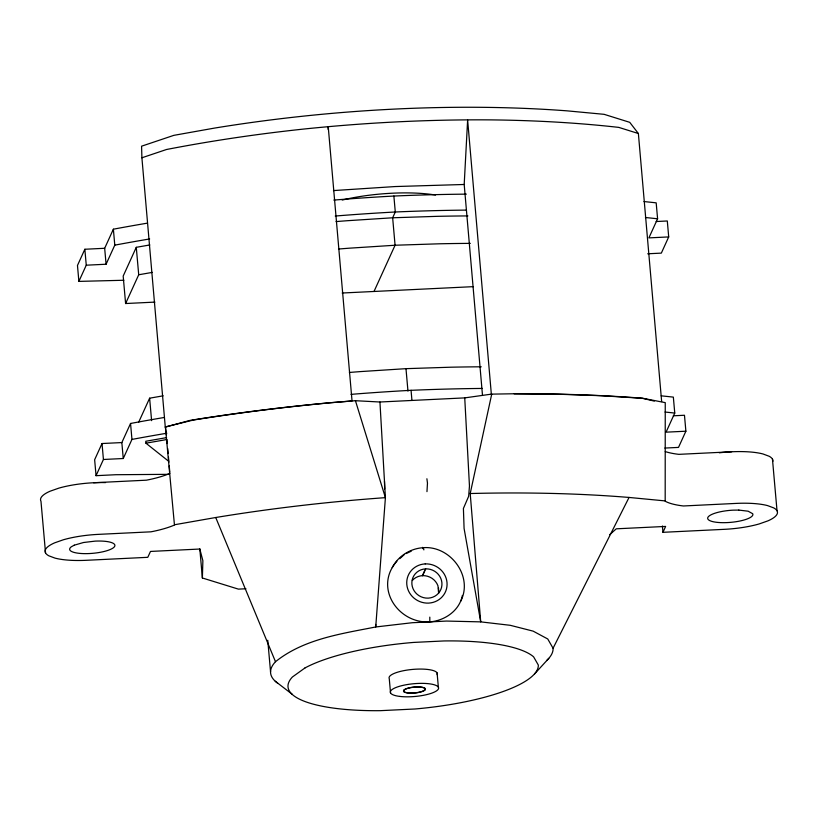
<?xml version="1.0" encoding="UTF-8"?>
<svg xmlns="http://www.w3.org/2000/svg" width="818" height="818" viewBox="0 0 818 818"><rect width="100%" height="100%" fill="white"/><g stroke="black" fill="none" stroke-linecap="round" stroke-linejoin="round"><path stroke-width="1.23" d="M375.748 624.42L375.728 626.966C341.218 633.797 303.734 639.011 275.492 661.721A141.78 37.505 -5.1 0 0 277.66 683.194M245.942 588.766L238.396 589.124L202.383 577.989L202.874 560.708L199.827 549.031L150.492 551.434L147.792 557.314L86.371 560.299A47.362 12.526 -5.1 0 1 55 558.111L48.783 555.79A47.362 12.526 -5.1 0 1 54.683 542.825L63.354 539.778A47.362 12.526 -5.1 0 1 98.18 534.379L150.952 531.823A56.554 14.959 -5.1 0 0 174.459 525.033L165.379 426.904L193.396 420.043A550.892 140.389 -5 0 1 331.944 402.62L352.037 400.953L328.233 126.8L328.1 129.326M429.818 621.077L429.808 617.12M426.894 478.755L427.477 483.121L426.965 491.638M438.632 593.377L437.957 585.8A15.235 14.53 24.5 0 0 422.579 575.657L422.456 575.657A15.235 14.53 24.5 0 0 412.313 580.453M482.477 395.104L464.195 184.479L467.63 119.99L491.352 394.307M546.639 660.555A141.78 37.505 -5.1 0 0 553.07 648.255L547.743 638.97L533.142 631.138L510.279 625.31L480.708 621.874L470.207 493.53L491.73 394.092L464.736 397.885L379.941 402.006L355.431 400.708L328.55 402.875A550.892 140.379 -5 0 0 190.062 420.38L165.287 427.108L141.903 157.782L141.575 146.187L173.805 135.359L214.582 128.078A529.44 172.762 -5.6 0 1 567.099 110.849L604.113 114.326L629.737 122.332L638.377 133.518L661.65 401.566M462.395 595.402C459.471 610.852 444.419 620.893 429.419 621.925L412.303 622.713L375.728 626.966L385.411 497.651L379.941 402.006M460.769 601.138C473.417 576.24 450.37 545.586 423.325 547.671L423.203 547.682C410.278 548.541 398.202 556.025 392.241 567.61M491.434 394.133L514.471 393.755A550.892 140.379 -5 0 1 642.6 398.233L665.249 402.64L665.187 501.209A56.554 14.959 -5.1 0 0 683.419 505.974L736.19 503.407A47.362 12.526 -5.1 0 1 767.56 505.596L773.777 507.927A47.362 12.526 -5.1 0 1 767.877 520.882L759.216 523.929A47.362 12.526 -5.1 0 1 724.38 529.328L662.958 532.313L665.627 526.424L616.281 528.817L609.717 534.655M146.995 223.212A595.903 157.629 -5.1 0 0 113.375 229.193L104.673 248.283L84.847 249.255L77.475 265.451L78.876 281.392L123.886 280.257M78.876 281.392L86.258 265.196L84.847 249.255M86.258 265.196L106.084 264.234L114.786 245.144L113.375 229.193M149.847 244.95L136.279 247.322L123.181 276.075L125.604 303.529L154.909 302.108M125.604 303.529L138.712 274.766L136.279 247.322M164.173 417.487A595.903 157.629 -5.1 0 0 130.553 423.468L121.841 442.569L102.025 443.53L94.643 459.726L96.054 475.677L115.87 474.716L168.743 474.338M96.054 475.677L103.426 459.481L102.025 443.53M138.61 422.354L149.622 398.192L163.181 395.82M103.426 459.481L123.252 458.52L131.954 439.419L130.553 423.468M374.01 291.464L395.074 245.236L392.65 217.782L395.288 211.995L393.877 196.044A595.903 157.629 -5.1 0 0 333.836 200.083M422.937 548.541L423.325 547.671L423.867 549.89M422.456 575.657L424.757 570.616M422.579 575.647L425.677 568.868A15.235 14.53 24.5 0 1 441.904 582.774A15.235 14.53 24.5 0 1 428.264 598.142L428.131 598.142A15.235 14.53 24.5 0 1 411.904 584.236A15.235 14.53 24.5 0 1 425.544 568.868L425.677 568.868M644.011 201.565A595.903 157.629 -5.1 0 1 656.179 202.844L657.59 218.795L648.889 237.885L668.705 236.923L667.304 220.983L656.148 221.525M668.705 236.923L661.333 253.12L647.703 253.784M661.179 395.84A595.903 157.629 -5.1 0 1 673.347 397.119L674.758 413.07L666.056 432.17L685.883 431.209L684.472 415.258L673.316 415.8M685.883 431.209L678.5 447.405L664.87 448.059M553.07 648.255L629.052 497.446L665.31 500.923M396.894 561.22C373.632 587.304 397.804 623.459 429.245 621.936M534.512 674.001L548.786 658.357M399.726 558.684L404.45 554.451M406.188 553.551L411.249 551.189M141.903 157.782L166.545 149.489A549.747 179.398 -5.6 0 1 304.766 128.947C366.423 122.598 428.407 119.418 490.391 119.878A549.747 179.398 -5.6 0 1 618.786 127.393L638.377 133.518M138.712 274.766L152.281 272.394M166.606 437.62L145.757 441.26L145.931 443.192L168.436 461.096M145.931 443.192L166.78 439.542M174.592 524.737L215.727 517.508A503.755 133.252 -5.1 0 1 385.411 497.651L355.431 400.708M333.458 190.584L395.125 186.555L464.195 184.479M481.25 366.801A574.768 152.036 -5.1 0 0 450.738 367.21L405.984 368.662L360.554 371.587A574.768 152.036 -5.1 0 0 349.388 372.456M429.419 621.925L446.434 621.056L480.708 621.874L464.082 528.428L463.407 508.448L468.653 496.301L469.46 485.964L464.736 397.885M342.159 293.018L473.366 286.648M93.62 482.753L146.391 480.186A56.554 14.959 -5.1 0 0 169.888 473.397M731.629 451.781L678.858 454.348A56.554 14.959 -5.1 0 1 665.259 451.567M514.174 393.806L558.49 394.225L601.302 395.718L642.304 398.284L654.298 401.106M275.247 681.23L292.2 694.257M215.727 517.508L275.492 661.721M166.483 434.869L165.379 426.904M772.468 459.195L777.028 510.821M662.396 526.015L662.958 532.313M438.479 588.111L438.734 591.025M437.098 672.958L438.366 687.263M351.004 394.368A595.903 157.629 -5.1 0 1 411.055 390.319L411.914 400.135M405.984 368.662L407.967 391.116M390.534 692.948L389.266 678.643A24.233 6.411 -5.1 0 1 413.059 669.38A24.233 6.411 -5.1 0 1 437.139 674.635M267.762 640.279L270.553 671.864M199.807 548.786L202.383 577.989M166.923 439.839L167.261 443.571M167.7 448.54L168.14 453.509M168.467 457.242L168.907 462.211M169.234 465.943L169.786 472.16M149.622 398.192L151.606 420.656M104.673 248.283L106.084 264.234M121.841 442.569L123.252 458.52M45.532 552.886L40.972 501.26A47.362 12.526 -5.1 0 1 50.123 491.199L58.784 488.152A47.362 12.526 -5.1 0 1 105.532 482.6M422.691 547.344L422.763 548.571M384.48 481.301L384.664 488.98M342.21 200.062A76.636 19.53 -5 0 1 435.544 195.052M470.207 493.53A503.755 133.252 -5.1 0 1 629.052 497.446M719.308 452.814A47.362 12.526 -5.1 0 1 763 453.97L769.217 456.291A47.362 12.526 -5.1 0 1 772.877 461.352M393.877 196.044A595.903 157.629 -5.1 0 1 466.352 194.142M114.786 245.144A595.903 157.629 -5.1 0 1 149.663 238.948M335.247 216.034A595.903 157.629 -5.1 0 1 395.288 211.995A595.903 157.629 -5.1 0 1 466.485 210.103M338.478 249.03A574.768 152.036 -5.1 0 1 349.654 248.161L395.074 245.236L439.828 243.784A574.768 152.036 -5.1 0 1 470.34 243.375M336.055 221.586A574.768 152.036 -5.1 0 1 347.221 220.717L392.65 217.782L437.405 216.33A574.768 152.036 -5.1 0 1 467.906 215.921M645.422 217.506A595.903 157.629 -5.1 0 1 657.59 218.795M131.954 439.419A595.903 157.629 -5.1 0 1 166.841 433.223M411.055 390.319A595.903 157.629 -5.1 0 1 482.242 388.438M665.044 412.037A595.903 157.629 -5.1 0 1 674.758 413.07M305.022 667.917L292.415 676.987A125.594 33.221 -5.1 0 0 380.38 710.668L414.971 708.991A125.594 33.221 -5.1 0 0 538.316 665.044L533.592 656.823A125.594 33.221 -5.1 0 0 443.847 640.954L413.611 642.427A125.594 33.221 -5.1 0 0 305.022 667.917M74.264 545.177L71.34 546.782A22.699 6.002 -5.1 0 0 85.593 553.643A22.699 6.002 -5.1 0 0 114.387 546.792A22.699 6.002 -5.1 0 0 95.113 541.127L83.508 542.508L74.264 545.177M415.82 686.926L413.07 687.161A11.104 2.935 -5.1 0 0 403.591 690.484A11.104 2.935 -5.1 0 0 410.391 693.03L415.81 692.764A11.104 2.935 -5.1 0 0 425.278 689.431A11.104 2.935 -5.1 0 0 418.479 686.895L415.82 686.926M415.83 687.069L413.08 687.304A11.104 2.935 -5.1 0 0 403.611 690.627A11.104 2.935 -5.1 0 0 410.401 693.173L415.82 692.907A11.104 2.935 -5.1 0 0 425.288 689.584A11.104 2.935 -5.1 0 0 418.499 687.038L415.83 687.069M425.237 563.909L425.104 563.909A20.399 19.458 24.5 0 0 406.802 584.481A20.399 19.458 24.5 0 0 428.571 603.111L428.704 603.101A20.399 19.458 24.5 0 0 447.006 582.528A20.399 19.458 24.5 0 0 425.237 563.899M738.828 510.084L733.112 510.156A22.699 6.002 -5.1 0 0 707.682 517.999A22.699 6.002 -5.1 0 0 731.394 522.293A22.699 6.002 -5.1 0 0 752.693 513.714L748.153 511.209L738.828 510.084M399.859 696.425A24.233 6.411 -5.1 0 0 438.397 688.94A24.233 6.411 -5.1 0 0 405.094 684.942A24.233 6.411 -5.1 0 0 399.859 696.425"/></g></svg>
